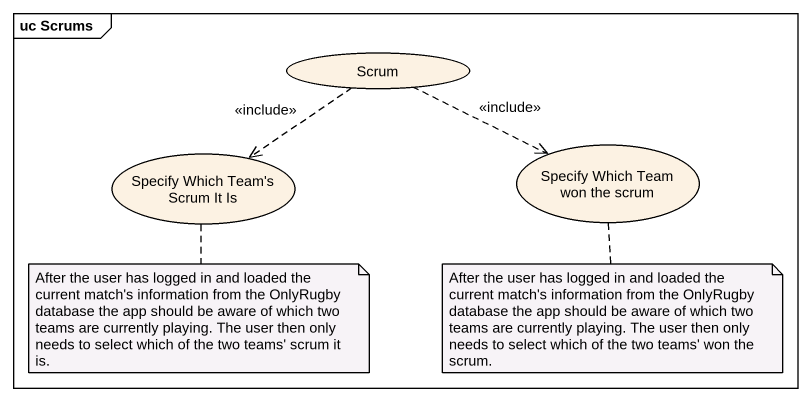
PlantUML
@startuml
mainframe uc Scrums
usecase Scrum
usecase "Specify Which Team's Scrum It Is" as Specify_Which_Team_s_Scrum
usecase "Specify Which Team won the scrum" as Specify_Which_Team_won_the
Scrum ..> Specify_Which_Team_s_Scrum : <<include>>
Scrum .right.> Specify_Which_Team_won_the : <<include>>
note bottom of Specify_Which_Team_s_Scrum : After the user has logged in and loaded the current match's information from the OnlyRugby database the app should be aware of which two teams are currently playing. The user then only needs to select which of the two teams' scrum it is.
note bottom of Specify_Which_Team_won_the : After the user has logged in and loaded the current match's information from the OnlyRugby database the app should be aware of which two teams are currently playing. The user then only needs to select which of the two teams' won the scrum.
@enduml
